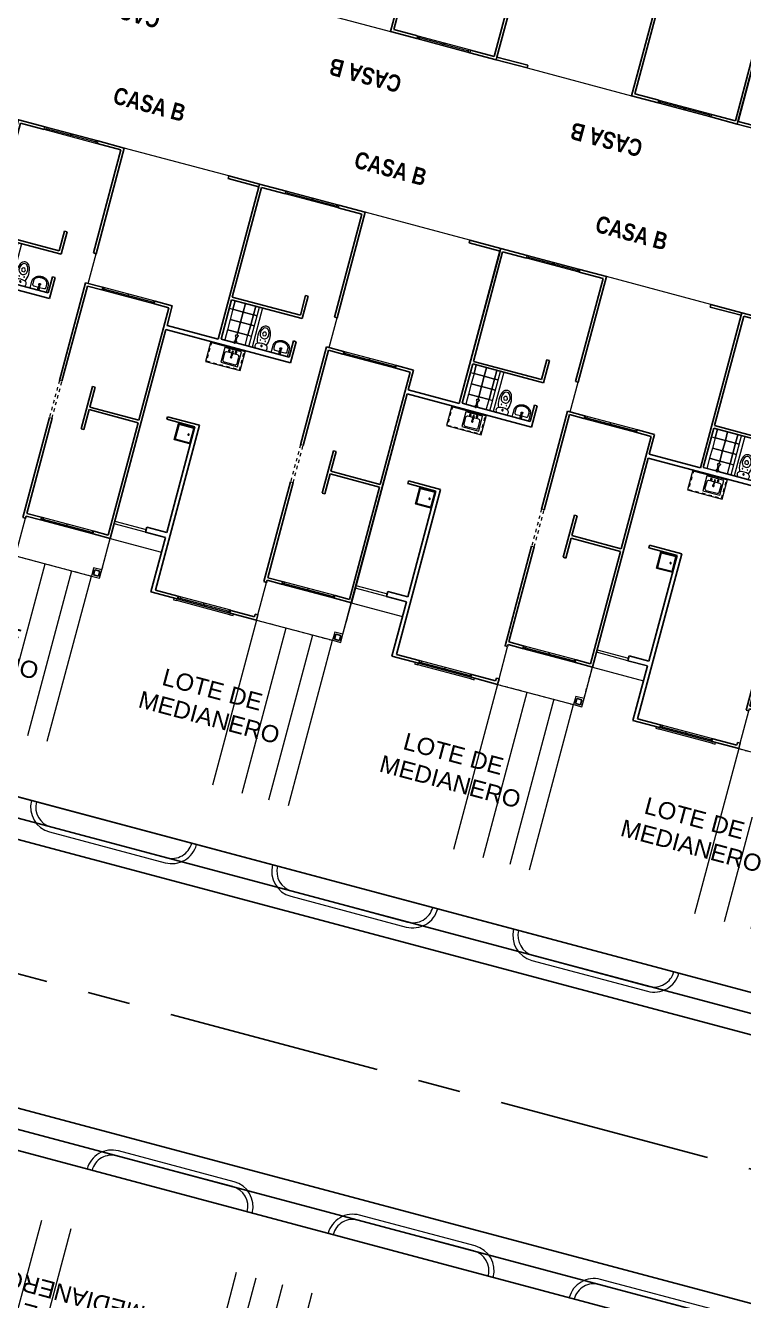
# Model space of a CAD drawing. Header units: metres. Extents: x 689715 to 690980, y 1005284 to 1006835.
# Drawn here: x 690635.59 to 690656.59, y 1005516.97 to 1005554.28 of the extents above; entities that cross this region are included whole.
import ezdxf

# ---------------------------------------------------------------- set-up
doc = ezdxf.new("R2010")
doc.units = ezdxf.units.M
for name, pattern in [('CENTER', [2, 1.25, -0.25, 0.25, -0.25]), ('Dash', [0.006, 0.003, -0.003]), ('Overhead', [0.003969, 0.002381, -0.001587])]:
    doc.linetypes.add(name, pattern=pattern)
for name, color, linetype, lineweight in [('A-AREA', 250, 'Dash', 9), ('A-COLS', 52, 'Continuous', 9), ('A-DETL-GENF', 92, 'Continuous', 9), ('A-DETL-MEDM', 33, 'Continuous', 18), ('A-FLOR', 250, 'Continuous', 9), ('A-GENM', 13, 'Continuous', 9), ('A-GLAZ', 151, 'Continuous', 9), ('A-GLAZ-CURT', 52, 'Continuous', 9), ('A-WALL', 250, 'Continuous', 9), ('G-ANNO-TEXT', 2, 'Continuous', 9), ('P-PIPE', 250, 'Continuous', 9), ('P-SANR-FIXT', 250, 'Continuous', 9), ('Q-CASE', 31, 'Continuous', 9), ('X1$0$A-FLOR', 250, 'Continuous', 9), ('X2$0$A-FLOR', 250, 'Continuous', 9)]:
    doc.layers.add(name, color=color, linetype=linetype, lineweight=lineweight)
for name, color, linetype in [('A-BLDG', 7, 'Continuous'), ('C-CALLE-ACERA', 8, 'Continuous'), ('CALLES-CENTRO', 2, 'CENTER')]:
    doc.layers.add(name, color=color, linetype=linetype)
doc.styles.add('ARIAL', font='arial.ttf')
doc.styles.add('Arial_B', font='', dxfattribs={"width": 0.8, "height": 0.5})
doc.styles.get('Arial_B').set_extended_font_data('Arial', bold=True)

# ---------------------------------------------------------------- blocks, each defined once
blk = doc.blocks.new('M_Base Cabinet-Double Door Sink Unit - 105-535934-PLANO CLAVE')
at = {"layer": 'Q-CASE', "linetype": 'Dash'}
for p, q in [((-0.481, 0), (-0.481, -0.58)), ((0.519, -0.58), (0.519, 0)), ((-0.481, -0.58), (0.519, -0.58))]:
    blk.add_line(p, q, dxfattribs=at)
blk = doc.blocks.new('Window-Sliding - VENTANA DE 1_60 X 1_20-675561-PLANO CLAVE')
at = {"layer": 'A-GLAZ'}
for p, q in [((0.8, 0.04), (-0.8, 0.04)), ((-0.8, 0.04), (-0.8, -0.043)), ((-0.8, 0.04), (0.8, 0.04)), ((-0.762, -0.043), (-0.762, 0.04)), ((-0.762, 0.04), (-0.762, -0.043)), ((-0.727, 0.04), (-0.727, -0.001)), ((-0.022, 0.04), (-0.022, -0.001)), ((0, -0.001), (0, 0.04)), ((0.762, 0.04), (0.762, -0.043)), ((0.8, -0.043), (0.8, 0.04)), ((-0.8, -0.043), (0.8, -0.043)), ((-0.8, -0.043), (0.8, -0.043)), ((-0.8, -0.043), (0.8, -0.043)), ((0.762, -0.001), (-0.762, -0.001)), ((0, -0.001), (0, -0.043)), ((0.023, -0.043), (0.023, -0.001)), ((0.727, -0.043), (0.727, -0.001))]:
    blk.add_line(p, q, dxfattribs=at)
blk = doc.blocks.new('Window-Sliding - VENTANA DE 1_60 X 1_20-1075703-PLANO CLAVE')
at = {"layer": 'A-GLAZ'}
for p, q in [((-0.8, -0.04), (-0.8, 0.043)), ((-0.8, 0.043), (0.8, 0.043)), ((-0.8, 0.043), (0.8, 0.043)), ((-0.8, 0.043), (0.8, 0.043)), ((-0.762, 0.043), (-0.762, -0.04)), ((-0.762, -0.04), (-0.762, 0.043)), ((0.762, 0.001), (-0.762, 0.001)), ((-0.727, -0.04), (-0.727, 0.001)), ((-0.022, -0.04), (-0.022, 0.001)), ((0, 0.001), (0, 0.043)), ((0, 0.001), (0, -0.04)), ((0.023, 0.043), (0.023, 0.001)), ((0.727, 0.043), (0.727, 0.001)), ((0.762, -0.04), (0.762, 0.043)), ((0.8, 0.043), (0.8, -0.04)), ((0.8, -0.04), (-0.8, -0.04)), ((-0.8, -0.04), (0.8, -0.04))]:
    blk.add_line(p, q, dxfattribs=at)
blk = doc.blocks.new('M_MOLDURA SENCILLA PARA VENTANAS - Type 3-V2-PLANO CLAVE')
at = {"layer": 'A-GENM', "lineweight": 18}
for p, q in [((-0.675, 0.09), (-0.775, 0.09)), ((-0.775, 0.09), (-0.775, 0.04)), ((-0.775, 0.04), (-0.675, 0.04)), ((-0.675, 0.04), (-0.675, 0.09)), ((1.025, 0.09), (0.925, 0.09)), ((0.925, 0.09), (0.925, 0.04)), ((0.927, 0.04), (1.025, 0.04)), ((1.025, 0.04), (1.025, 0.09))]:
    blk.add_line(p, q, dxfattribs=at)
at = {"layer": 'A-GENM'}
blk.add_line((-0.675, 0.09), (0.925, 0.09), dxfattribs=at)
blk = doc.blocks.new('Sink - Utility - 455 mmx455 mm-688411-PLANO CLAVE')
at = {"layer": 'P-SANR-FIXT'}
for p, q in [((0.007, 0.244), (0.493, 0.244)), ((0.494, 0.244), (0.007, 0.244)), ((0.029, 0.217), (0.007, 0.244)), ((0.029, 0.217), (0.029, -0.217)), ((0.471, 0.217), (0.029, 0.217)), ((0.493, 0.244), (0.471, 0.217)), ((0.471, -0.217), (0.471, 0.217)), ((0.493, 0.244), (0.493, -0.244)), ((0.494, -0.244), (0.494, 0.244)), ((0.029, -0.217), (0.007, -0.244)), ((0.493, -0.244), (0.007, -0.244)), ((0.007, -0.244), (0.494, -0.244)), ((0.029, -0.217), (0.471, -0.217)), ((0.471, -0.217), (0.493, -0.244))]:
    blk.add_line(p, q, dxfattribs=at)
for start, end in [(90, 270), (90, 270), (270, 90), (270, 90)]:
    blk.add_arc((0.13, 0), 0.02, start, end, dxfattribs=at)
blk = doc.blocks.new('Counter Top w Sink Hole - 600mm Depth-798893-PLANO CLAVE')
at = {"layer": 'Q-CASE'}
for p, q in [((-1.2, 0), (-1.2, -0.6)), ((-0.15, -0.6), (-0.15, 0)), ((-1.2, -0.019), (-0.15, -0.019)), ((-1.2, -0.6), (-0.15, -0.6))]:
    blk.add_line(p, q, dxfattribs=at)
blk = doc.blocks.new('Asiento de WC con cisterna - Basado en muro _1_ - 700 x 370 mm-789044-PLANO CLAVE')
at = {"layer": 'P-SANR-FIXT'}
for p, q in [((0.082, 0.506), (0.094, 0.493)), ((0.094, 0.493), (0.156, 0.493)), ((0.156, 0.493), (0.168, 0.506)), ((-0.022, 0.075), (-0.022, 0.084)), ((-0.022, 0.075), (-0.022, 0.084)), ((0.272, 0.084), (0.272, 0.075)), ((0.272, 0.084), (0.272, 0.075))]:
    blk.add_line(p, q, dxfattribs=at)
for centre, radius, start, end in [((0.126, 0.628), 0.15, 90.5311, 156.2031), ((0.126, 0.628), 0.15, 90.5311, 156.2031), ((0.124, 0.628), 0.15, 23.7969, 89.4689), ((0.124, 0.628), 0.15, 23.7969, 89.4689), ((0.5, 0.463), 0.558, 156.2031, 204.606), ((0.5, 0.463), 0.558, 156.2031, 204.6455), ((0.216, 0.545), 0.22, 135.6026, 189.0939), ((0.125, 0.531), 0.128, 189.0939, 270.0015), ((0.117, 0.642), 0.0816, 84.1645, 135.6026), ((0.117, 0.541), 0.05, 162.8135, 225), ((0.125, 0.539), 0.0581, 17.1829, 162.8135), ((0.133, 0.642), 0.0816, 44.3974, 95.8355), ((0.125, 0.531), 0.128, 269.9985, 317.5547), ((0.133, 0.541), 0.05, 315, 17.1829), ((0.034, 0.545), 0.22, 350.9061, 44.3974), ((0.125, 0.531), 0.128, 317.5547, 350.9061), ((-0.25, 0.463), 0.558, 335.3545, 23.7969), ((-0.25, 0.463), 0.558, 335.394, 359.5954), ((-0.25, 0.463), 0.558, 7.6626, 23.7969), ((-0.25, 0.463), 0.558, 359.5954, 7.6626), ((0.022, 0.154), 0.0825, 113.1218, 237.7255), ((0.022, 0.154), 0.0825, 113.1218, 237.7255), ((0.125, -0.087), 0.344, 66.8782, 113.1218), ((0.125, -0.087), 0.344, 112.6568, 113.1218), ((0.052, 0.34), 0.00783, 0, 180), ((0.052, 0.34), 0.00783, 180, 360), ((0.126, 0.186), 0.0209, 0, 180), ((0.126, 0.186), 0.0209, 180, 0), ((0.2, 0.34), 0.00783, 0, 180), ((0.2, 0.34), 0.00783, 180, 0), ((0.125, -0.087), 0.344, 66.8782, 67.3432), ((0.228, 0.154), 0.0825, 302.2745, 66.8782), ((0.228, 0.154), 0.0825, 302.2745, 66.8782)]:
    blk.add_arc(centre, radius, start, end, dxfattribs=at)
blk = doc.blocks.new('Shower_System-Symmons-Dia-Shower-Tub_Spout - 2_5 GPM Flow Restrictor_ Chrome-789671-PLANO CLAVE')
at = {"layer": 'P-PIPE'}
for p, q in [((10.788, 5.648), (10.788, 5.674)), ((10.795, 5.642), (10.788, 5.648)), ((10.807, 5.635), (10.795, 5.642)), ((10.807, 5.62), (10.807, 5.635)), ((10.814, 5.463), (10.814, 5.614)), ((10.839, 5.614), (10.839, 5.463)), ((10.858, 5.642), (10.846, 5.635)), ((10.846, 5.635), (10.846, 5.62)), ((10.864, 5.648), (10.858, 5.642)), ((10.864, 5.674), (10.864, 5.648)), ((10.795, 5.459), (10.812, 5.463)), ((10.795, 5.455), (10.795, 5.459)), ((10.814, 5.455), (10.795, 5.455)), ((10.812, 5.463), (10.814, 5.463)), ((10.814, 5.43), (10.814, 5.455)), ((10.839, 5.43), (10.814, 5.43)), ((10.839, 5.463), (10.841, 5.463)), ((10.858, 5.455), (10.839, 5.455)), ((10.839, 5.455), (10.839, 5.43)), ((10.841, 5.463), (10.858, 5.459)), ((10.858, 5.459), (10.858, 5.455))]:
    blk.add_line(p, q, dxfattribs=at)
blk.add_open_spline([(10.788, 5.674), (10.788, 5.675), (10.789, 5.676), (10.79, 5.679), (10.793, 5.681), (10.797, 5.684), (10.805, 5.687), (10.817, 5.689), (10.83, 5.69), (10.842, 5.688), (10.854, 5.685), (10.862, 5.68), (10.864, 5.676), (10.864, 5.674)], degree=3, knots=[0, 0, 0, 0, 0.052632, 0.105263, 0.157895, 0.210526, 0.315789, 0.421053, 0.526316, 0.631579, 0.736842, 0.868421, 1, 1, 1, 1], dxfattribs=at)
for points in [[(10.814, 5.614), (10.812, 5.615), (10.81, 5.616), (10.808, 5.618), (10.807, 5.619), (10.807, 5.62)], [(10.846, 5.62), (10.846, 5.619), (10.845, 5.618), (10.843, 5.616), (10.841, 5.615), (10.839, 5.614)]]:
    blk.add_open_spline(points, degree=3, dxfattribs=at)
at = {"layer": 'P-SANR-FIXT'}
for p, q in [((10.731, 5.455), (10.731, 5.461)), ((10.731, 5.461), (10.795, 5.461)), ((10.795, 5.461), (10.795, 5.506)), ((10.795, 5.506), (10.814, 5.506)), ((10.839, 5.506), (10.858, 5.506)), ((10.858, 5.506), (10.858, 5.461)), ((10.858, 5.461), (10.922, 5.461)), ((10.922, 5.461), (10.922, 5.455))]:
    blk.add_line(p, q, dxfattribs=at)
blk = doc.blocks.new('Fregadero de cocina - Isla - 510 x 450 mm-797699-PLANO CLAVE')
at = {"layer": 'P-SANR-FIXT'}
for p, q in [((-0.239, 0.227), (-0.239, -0.223)), ((0.271, 0.227), (-0.239, 0.227)), ((-0.201, 0.062), (-0.201, -0.134)), ((0.003, 0.113), (-0.15, 0.113)), ((0.003, 0.17), (0.003, 0.053)), ((0.028, 0.17), (0.028, 0.053)), ((0.182, 0.113), (0.028, 0.113)), ((0.233, -0.134), (0.233, 0.062)), ((0.271, -0.223), (0.271, 0.227)), ((-0.239, -0.223), (0.271, -0.223)), ((-0.15, -0.185), (0.182, -0.185))]:
    blk.add_line(p, q, dxfattribs=at)
for centre, radius, start, end in [((-0.15, 0.062), 0.0508, 136.5356, 180), ((-0.15, 0.062), 0.0508, 90, 135), ((-0.086, 0.167), 0.0254, 360, 180), ((-0.086, 0.167), 0.0254, 180, 0), ((0.016, 0), 0.0254, 360, 180), ((0.016, 0), 0.0254, 180, 0), ((0.016, 0.17), 0.0127, 360, 180), ((0.016, 0.053), 0.0127, 180, 0), ((0.117, 0.172), 0.0254, 360, 180), ((0.117, 0.172), 0.0254, 180, 0), ((0.182, 0.062), 0.0508, 360, 90), ((-0.15, -0.134), 0.0508, 180, 270), ((0.182, -0.134), 0.0508, 270, 315), ((0.182, -0.134), 0.0508, 315.0163, 0)]:
    blk.add_arc(centre, radius, start, end, dxfattribs=at)
blk = doc.blocks.new('M_Opening-Door - 1_12 x 2_21 mm-891659-PLANO CLAVE')
at = {"layer": 'A-DETL-GENF', "linetype": 'Overhead'}
for p, q in [((0.552, 0.04), (-0.568, 0.04)), ((-0.568, -0.04), (0.552, -0.04))]:
    blk.add_line(p, q, dxfattribs=at)
at = {"layer": 'A-DETL-MEDM'}
for p, q in [((-0.568, 0.04), (-0.568, -0.04)), ((0.552, -0.04), (0.552, 0.04))]:
    blk.add_line(p, q, dxfattribs=at)
blk = doc.blocks.new('M_Rectangular Column - 25X25-664251-PLANO CLAVE')
at = {"layer": 'A-COLS'}
for p, q in [((0.125, 0.125), (-0.125, 0.125)), ((-0.125, 0.125), (-0.125, -0.125)), ((0.125, -0.125), (0.125, 0.125)), ((-0.125, -0.125), (0.125, -0.125))]:
    blk.add_line(p, q, dxfattribs=at)
blk = doc.blocks.new('M_Rectangle Surface - ELBA BEIGE-1192598-PLANO CLAVE')
at = {"layer": 'A-GLAZ-CURT'}
for p, q in [((1.955, 1.955), (1.645, 1.955)), ((1.645, 1.955), (1.645, 1.645)), ((1.955, 1.645), (1.955, 1.955)), ((1.645, 1.645), (1.955, 1.645))]:
    blk.add_line(p, q, dxfattribs=at)
blk = doc.blocks.new('M_Rectangle Surface - ELBA BEIGE-V24-PLANO CLAVE')
at = {"layer": 'A-GLAZ-CURT'}
for p, q in [((1.721, 1.955), (1.645, 1.955)), ((1.645, 1.955), (1.645, 1.645)), ((1.645, 1.645), (1.955, 1.645))]:
    blk.add_line(p, q, dxfattribs=at)
blk = doc.blocks.new('M_Rectangle Surface - ELBA BEIGE-V25-PLANO CLAVE')
at = {"layer": 'A-GLAZ-CURT'}
for p, q in [((1.955, 1.955), (1.645, 1.955)), ((1.645, 1.955), (1.645, 1.645)), ((1.645, 1.645), (1.721, 1.645))]:
    blk.add_line(p, q, dxfattribs=at)
blk = doc.blocks.new('Wall_Basin_with_optional_pedestal_taps_or_mixer_13910 - 500w x 420d wall w taps-1270141-PLANO CLAVE')
at = {"layer": 'P-SANR-FIXT'}
for p, q in [((-0.114, 0.115), (-0.114, 0.325)), ((-0.072, 0.185), (-0.072, 0.09)), ((0.11, 0.235), (-0.02, 0.235)), ((0.281, 0.235), (0.15, 0.235)), ((0.333, 0.09), (0.333, 0.185)), ((0.374, 0.325), (0.374, 0.115))]:
    blk.add_line(p, q, dxfattribs=at)
blk.add_circle((0.13, 0.146), 0.025, dxfattribs=at)
for points, knots in [([(0.374, 0.115), (0.374, 0.109), (0.374, 0.097), (0.371, 0.082), (0.368, 0.071), (0.365, 0.059), (0.36, 0.045), (0.352, 0.029), (0.339, 0.009), (0.32, -0.015), (0.293, -0.039), (0.263, -0.058), (0.23, -0.073), (0.198, -0.082), (0.169, -0.087), (0.144, -0.09), (0.117, -0.09), (0.091, -0.087), (0.066, -0.083), (0.032, -0.073), (-0.008, -0.056), (-0.051, -0.025), (-0.08, 0.009), (-0.097, 0.039), (-0.106, 0.063), (-0.112, 0.089), (-0.114, 0.106), (-0.114, 0.115)], [-1, -1, -1, -1, -0.974537, -0.949074, -0.936343, -0.923611, -0.898148, -0.872685, -0.847222, -0.796296, -0.74537, -0.694444, -0.643519, -0.592593, -0.555556, -0.518519, -0.481481, -0.444444, -0.407407, -0.37037, -0.296296, -0.222222, -0.148148, -0.111111, -0.074074, -0.037037, 0, 0, 0, 0]), ([(-0.02, 0.235), (-0.023, 0.235), (-0.029, 0.235), (-0.04, 0.232), (-0.051, 0.226), (-0.061, 0.217), (-0.067, 0.208), (-0.071, 0.197), (-0.072, 0.189), (-0.072, 0.185)], [-1, -1, -1, -1, -0.892857, -0.785714, -0.571429, -0.428571, -0.285714, -0.142857, 0, 0, 0, 0]), ([(-0.072, 0.09), (-0.072, 0.083), (-0.071, 0.073), (-0.068, 0.06), (-0.064, 0.05), (-0.059, 0.041), (-0.054, 0.032), (-0.048, 0.023), (-0.041, 0.016), (-0.034, 0.008), (-0.026, 0.001), (-0.018, -0.005), (-0.01, -0.011), (-0.001, -0.016), (0.011, -0.023), (0.027, -0.031), (0.049, -0.038), (0.072, -0.044), (0.095, -0.048), (0.115, -0.05), (0.13, -0.05), (0.146, -0.05), (0.166, -0.048), (0.189, -0.044), (0.212, -0.038), (0.234, -0.03), (0.256, -0.02), (0.272, -0.01), (0.285, -0.001), (0.294, 0.007), (0.302, 0.016), (0.31, 0.025), (0.315, 0.033), (0.319, 0.039), (0.322, 0.045), (0.325, 0.05), (0.328, 0.057), (0.33, 0.067), (0.332, 0.078), (0.333, 0.086), (0.333, 0.09)], [-1, -1, -1, -1, -0.961957, -0.942935, -0.923913, -0.904891, -0.88587, -0.866848, -0.847826, -0.828804, -0.809783, -0.790761, -0.771739, -0.752717, -0.733696, -0.695652, -0.652174, -0.608696, -0.565217, -0.521739, -0.5, -0.478261, -0.434783, -0.391304, -0.347826, -0.304348, -0.26087, -0.217391, -0.195652, -0.173913, -0.152174, -0.130435, -0.108696, -0.097826, -0.086957, -0.076087, -0.065217, -0.043478, -0.021739, 0, 0, 0, 0]), ([(0.105, 0.146), (0.105, 0.148), (0.106, 0.151), (0.107, 0.155), (0.109, 0.159), (0.111, 0.162), (0.114, 0.165), (0.118, 0.168), (0.122, 0.17), (0.125, 0.171), (0.128, 0.171), (0.129, 0.171), (0.129, 0.171)], [0, 0, 0, 0, 0.0555556, 0.1111111, 0.1666667, 0.2222222, 0.2777778, 0.3333333, 0.3888889, 0.4444444, 0.4791667, 0.4836011, 0.4836011, 0.4836011, 0.4836011]), ([(0.155, 0.146), (0.155, 0.145), (0.155, 0.142), (0.154, 0.138), (0.152, 0.134), (0.15, 0.13), (0.146, 0.127), (0.143, 0.124), (0.139, 0.122), (0.135, 0.121), (0.132, 0.121), (0.128, 0.121), (0.124, 0.122), (0.12, 0.123), (0.116, 0.125), (0.114, 0.127), (0.112, 0.129), (0.11, 0.131), (0.107, 0.137), (0.105, 0.142), (0.105, 0.146)], [0, 0, 0, 0, 0.055556, 0.111111, 0.166667, 0.222222, 0.277778, 0.333333, 0.388889, 0.444444, 0.479167, 0.513889, 0.583333, 0.652778, 0.6875, 0.722222, 0.756944, 0.791667, 0.861111, 1, 1, 1, 1]), ([(0.132, 0.171), (0.133, 0.171), (0.137, 0.17), (0.141, 0.169), (0.144, 0.167), (0.146, 0.165), (0.148, 0.163), (0.151, 0.161), (0.154, 0.155), (0.155, 0.15), (0.155, 0.146)], [0.5163091, 0.5163091, 0.5163091, 0.5163091, 0.5833333, 0.6527778, 0.6875, 0.7222222, 0.7569444, 0.7916667, 0.8611111, 1, 1, 1, 1]), ([(0.333, 0.185), (0.333, 0.188), (0.333, 0.192), (0.331, 0.198), (0.33, 0.202), (0.328, 0.206), (0.326, 0.21), (0.324, 0.213), (0.32, 0.219), (0.313, 0.225), (0.303, 0.231), (0.292, 0.234), (0.284, 0.235), (0.281, 0.235)], [-1, -1, -1, -1, -0.892857, -0.839286, -0.785714, -0.732143, -0.678571, -0.625, -0.571429, -0.428571, -0.285714, -0.142857, 0, 0, 0, 0])]:
    blk.add_open_spline(points, degree=3, knots=knots, dxfattribs=at)
blk = doc.blocks.new('RC-Tap Mixer horizontal face - Mixer-1270082-PLANO CLAVE')
at = {"layer": 'P-SANR-FIXT'}
for p, q in [((-0.02, -0.015), (-0.02, -0.085)), ((-0.013, -0.022), (-0.013, -0.074)), ((0.013, -0.074), (0.013, -0.022)), ((0.02, -0.085), (0.02, -0.015))]:
    blk.add_line(p, q, dxfattribs=at)
at = {"layer": 'P-SANR-FIXT', "flags": 128}
for points in [[(0, 0.03), (-0.001, 0.03), (-0.002, 0.03), (-0.004, 0.03), (-0.005, 0.03), (-0.006, 0.029), (-0.007, 0.029), (-0.008, 0.029), (-0.009, 0.028), (-0.011, 0.028), (-0.012, 0.028), (-0.013, 0.027), (-0.014, 0.027), (-0.015, 0.026), (-0.016, 0.025), (-0.017, 0.025), (-0.018, 0.024), (-0.019, 0.023), (-0.02, 0.023), (-0.021, 0.022), (-0.022, 0.021), (-0.022, 0.02), (-0.023, 0.019), (-0.024, 0.018), (-0.025, 0.017), (-0.025, 0.016), (-0.026, 0.015), (-0.026, 0.014), (-0.027, 0.013), (-0.028, 0.012), (-0.028, 0.011), (-0.028, 0.01), (-0.029, 0.009), (-0.029, 0.007), (-0.029, 0.006), (-0.03, 0.005), (-0.03, 0.004), (-0.03, 0.003), (-0.03, 0.002), (-0.03, 0), (-0.03, -0.001), (-0.03, -0.002), (-0.03, -0.003), (-0.03, -0.004), (-0.029, -0.006), (-0.029, -0.007), (-0.029, -0.008), (-0.029, -0.009), (-0.028, -0.01), (-0.028, -0.011), (-0.027, -0.012), (-0.027, -0.014), (-0.026, -0.015), (-0.026, -0.016), (-0.025, -0.017), (-0.024, -0.018), (-0.024, -0.019), (-0.023, -0.02), (-0.022, -0.02), (-0.021, -0.021), (-0.02, -0.022)], [(0.02, -0.023), (0.021, -0.022), (0.022, -0.021), (0.022, -0.02), (0.023, -0.019), (0.024, -0.018), (0.025, -0.017), (0.025, -0.016), (0.026, -0.015), (0.026, -0.014), (0.027, -0.013), (0.028, -0.012), (0.028, -0.011), (0.028, -0.01), (0.029, -0.009), (0.029, -0.007), (0.029, -0.006), (0.03, -0.005), (0.03, -0.004), (0.03, -0.003), (0.03, -0.002), (0.03, 0), (0.03, 0.001), (0.03, 0.002), (0.03, 0.003), (0.03, 0.004), (0.029, 0.006), (0.029, 0.007), (0.029, 0.008), (0.029, 0.009), (0.028, 0.01), (0.028, 0.011), (0.027, 0.012), (0.027, 0.014), (0.026, 0.015), (0.026, 0.016), (0.025, 0.017), (0.024, 0.018), (0.024, 0.019), (0.023, 0.02), (0.022, 0.02), (0.021, 0.021), (0.02, 0.022), (0.019, 0.023), (0.018, 0.024), (0.017, 0.024), (0.016, 0.025), (0.015, 0.026), (0.014, 0.026), (0.013, 0.027), (0.012, 0.027), (0.011, 0.028), (0.01, 0.028), (0.009, 0.029), (0.008, 0.029), (0.007, 0.029), (0.005, 0.03), (0.004, 0.03), (0.003, 0.03), (0.002, 0.03), (0.001, 0.03), (0, 0.03)]]:
    blk.add_lwpolyline(points, dxfattribs=at)
at = {"layer": 'P-SANR-FIXT'}
for centre, radius, start, end in [((0, 0), 0.03, 90, 226.1829), ((0, 0), 0.025, 90, 240), ((0, 0), 0.025, 162, 169.3835), ((0, 0), 0.025, 153.4349, 164.0852), ((0, 0), 0.025, 121.7175, 130.992), ((0, 0), 0.03, 313.8171, 90), ((0, 0), 0.025, 300, 90), ((0, 0), 0.025, 49.008, 58.2825), ((0, 0), 0.025, 15.9148, 26.5651), ((0, 0), 0.025, 10.6165, 18), ((0, 0), 0.025, 185.1524, 195.9185), ((0, 0), 0.025, 190.6941, 199.4381), ((0, -0.085), 0.02, 180, 360), ((0, -0.074), 0.0125, 180, 360), ((0, 0), 0.025, 344.0815, 354.8476), ((0, 0), 0.025, 340.5619, 349.3059)]:
    blk.add_arc(centre, radius, start, end, dxfattribs=at)
blk = doc.blocks.new('FRESNO B')
at = {"layer": 'A-AREA', "color": 141}
for p, q in [((7.3, 5.25), (7.3, 6.204)), ((4.75, 5), (7.05, 5))]:
    blk.add_line(p, q, dxfattribs=at)
at = {"layer": 'A-COLS', "color": 141, "lineweight": 25}
for p, q in [((7.25, 5.2), (7.1, 5.2)), ((7.1, 5.2), (7.1, 5.05)), ((7.1, 5.05), (7.25, 5.05)), ((7.25, 5.05), (7.25, 5.2))]:
    blk.add_line(p, q, dxfattribs=at)
at = {"layer": 'A-FLOR', "color": 141}
for p, q in [((7.917, 17.35), (4.75, 17.35)), ((4.75, 13.25), (4.75, 14.15)), ((0, 6.73), (0.95, 6.73)), ((0.95, 6.65), (0, 6.65)), ((0, 5.25), (0, 6.204)), ((0, 6.204), (1.55, 6.204)), ((4.75, 6.14), (4.67, 6.14)), ((4.75, 5.162), (4.75, 6.14)), ((7.3, 5.25), (7.3, 6.204)), ((4.75, 5), (7.05, 5))]:
    blk.add_line(p, q, dxfattribs=at)
at = {"layer": 'A-GLAZ-CURT', "color": 141}
for p, q in [((1.74, 13.61), (1.74, 13.87)), ((1.74, 13.87), (1.74, 13.61)), ((2.05, 13.61), (2.05, 13.87)), ((2.05, 13.87), (2.05, 13.61)), ((2.36, 13.61), (2.36, 13.87)), ((2.36, 13.87), (2.36, 13.61)), ((1.63, 13.61), (1.74, 13.61)), ((1.74, 13.61), (2.05, 13.61)), ((2.05, 13.61), (2.36, 13.61)), ((2.36, 13.61), (2.47, 13.61)), ((2.36, 13.61), (2.36, 13.3)), ((2.47, 13.61), (2.36, 13.61)), ((2.36, 13.3), (2.47, 13.3)), ((2.36, 13.3), (2.36, 12.99)), ((2.47, 13.3), (2.36, 13.3)), ((2.36, 12.99), (2.47, 12.99))]:
    blk.add_line(p, q, dxfattribs=at)
at = {"layer": 'A-WALL', "color": 141, "lineweight": 25}
for p, q in [((2.35, 17.35), (1.55, 17.35)), ((1.55, 17.35), (1.55, 17.27)), ((1.55, 17.27), (1.55, 17.27)), ((1.55, 17.27), (1.55, 12.65)), ((1.63, 17.27), (2.35, 17.27)), ((1.63, 13.95), (1.63, 17.27)), ((4.75, 17.35), (3.95, 17.35)), ((3.95, 17.27), (4.67, 17.27)), ((4.67, 17.27), (4.67, 14.15)), ((4.75, 14.15), (4.75, 17.35)), ((7.917, 17.35), (7.917, 17.27)), ((7.917, 17.27), (8.85, 17.27)), ((8.85, 17.35), (7.917, 17.35)), ((8.85, 17.27), (8.85, 12.65)), ((3.69, 14.55), (3.69, 13.95)), ((3.77, 14.55), (3.69, 14.55)), ((3.77, 13.87), (3.77, 14.55)), ((3.69, 13.95), (1.63, 13.95)), ((1.63, 12.68), (1.63, 13.87)), ((1.63, 13.87), (3.77, 13.87)), ((4.67, 14.15), (4.75, 14.15)), ((3.69, 13.17), (3.69, 12.68)), ((3.77, 13.17), (3.69, 13.17)), ((3.77, 12.53), (3.77, 13.17)), ((5.185, 13.25), (4.67, 13.25)), ((4.67, 13.25), (4.67, 10.287)), ((4.75, 13.17), (5.185, 13.17)), ((4.75, 10.287), (4.75, 13.17)), ((7.3, 13.25), (6.785, 13.25)), ((6.785, 13.17), (7.22, 13.17)), ((7.22, 13.17), (7.22, 9.767)), ((7.3, 12.65), (7.3, 13.25)), ((1.55, 12.65), (0, 12.65)), ((0, 6.204), (0, 12.53)), ((0, 12.53), (3.77, 12.53)), ((2.018, 12.68), (1.63, 12.68)), ((3.69, 12.68), (2.082, 12.68)), ((8.85, 12.65), (7.3, 12.65)), ((7.3, 6.204), (7.3, 12.53)), ((1.67, 10.08), (0.7, 10.08)), ((0.7, 10.08), (0.7, 10)), ((1.67, 5.08), (1.67, 10.08)), ((5.73, 10.367), (5.65, 10.367)), ((5.65, 10.367), (5.65, 9.087)), ((5.73, 9.767), (5.73, 10.367)), ((0.7, 10), (1.55, 10)), ((1.55, 10), (1.55, 6.8)), ((7.22, 9.767), (5.73, 9.767)), ((5.73, 9.087), (5.73, 9.687)), ((5.73, 9.687), (7.22, 9.687)), ((7.22, 9.687), (7.22, 6.284)), ((4.67, 9.167), (4.67, 6.142)), ((4.75, 6.284), (4.75, 9.167)), ((5.65, 9.087), (5.73, 9.087)), ((1.55, 6.8), (0.95, 6.8)), ((0.95, 6.8), (0.95, 6.65)), ((0.95, 6.65), (1.55, 6.65)), ((1.55, 6.65), (1.55, 5)), ((4.67, 6.142), (4.75, 6.142)), ((5.185, 6.284), (4.75, 6.284)), ((4.75, 6.204), (5.185, 6.204)), ((4.75, 6.142), (4.75, 6.204)), ((7.22, 6.284), (6.785, 6.284)), ((6.785, 6.204), (7.3, 6.204)), ((1.55, 5), (2.35, 5)), ((2.35, 5.08), (1.67, 5.08)), ((4.67, 5.08), (3.95, 5.08)), ((3.95, 5), (4.75, 5)), ((4.67, 5.162), (4.67, 5.08)), ((4.75, 5.162), (4.67, 5.162)), ((4.75, 5), (4.75, 5.162))]:
    blk.add_line(p, q, dxfattribs=at)
at = {"layer": 'A-WALL', "color": 141}
for p, q in [((2.47, 12.68), (2.47, 13.87)), ((2.57, 13.87), (2.57, 12.68))]:
    blk.add_line(p, q, dxfattribs=at)
at = {"layer": 'X1$0$A-FLOR', "color": 141}
for p, q in [((0.5, -1.8), (7.8, -1.8)), ((0.5, -2.4), (4, -2.4)), ((0.5, -2.55), (4, -2.55))]:
    blk.add_line(p, q, dxfattribs=at)
for centre, radius, start, end in [((4, -1.8), 0.75, 270, 0), ((4, -1.8), 0.6, 270, 0), ((7.8, -1.8), 0.75, 180, 270), ((7.8, -1.8), 0.6, 180, 270)]:
    blk.add_arc(centre, radius, start, end, dxfattribs=at)
at = {"layer": 'X2$0$A-FLOR', "color": 141}
for p, q in [((4.75, 5), (4.75, 0)), ((5.65, 0), (5.65, 5)), ((6.45, 5), (6.45, 0)), ((7.05, 0), (7.05, 5))]:
    blk.add_line(p, q, dxfattribs=at)
at = {"layer": 'A-COLS', "color": 141}
blk.add_blockref('M_Rectangular Column - 25X25-664251-PLANO CLAVE', (7.175, 5.125), dxfattribs=at)
at = {"layer": 'A-GENM', "color": 141}
for name, p, rotation in [('M_Opening-Door - 1_12 x 2_21 mm-891659-PLANO CLAVE', (4.71, 9.735), 89.99999999999993), ('M_MOLDURA SENCILLA PARA VENTANAS - Type 3-V2-PLANO CLAVE', (3.277, 5.04), 180)]:
    blk.add_blockref(name, p, dxfattribs=dict(at, rotation=rotation))
at = {"layer": 'A-GLAZ', "color": 141, "rotation": 180}
for name, p in [('Window-Sliding - VENTANA DE 1_60 X 1_20-1075703-PLANO CLAVE', (3.15, 17.31)), ('Window-Sliding - VENTANA DE 1_60 X 1_20-675561-PLANO CLAVE', (5.985, 13.21)), ('Window-Sliding - VENTANA DE 1_60 X 1_20-675561-PLANO CLAVE', (5.985, 6.244)), ('Window-Sliding - VENTANA DE 1_60 X 1_20-675561-PLANO CLAVE', (3.15, 5.04))]:
    blk.add_blockref(name, p, dxfattribs=at)
at = {"layer": 'A-GLAZ-CURT', "color": 141}
for name, p, rotation in [('M_Rectangle Surface - ELBA BEIGE-1192598-PLANO CLAVE', (0.095, 15.255), 270.0000000000002), ('M_Rectangle Surface - ELBA BEIGE-1192598-PLANO CLAVE', (0.405, 15.255), 269.9999999999998), ('M_Rectangle Surface - ELBA BEIGE-1192598-PLANO CLAVE', (0.095, 14.945), 270.0000000000004), ('M_Rectangle Surface - ELBA BEIGE-1192598-PLANO CLAVE', (0.405, 14.945), 270), ('M_Rectangle Surface - ELBA BEIGE-V24-PLANO CLAVE', (0.095, 14.635), 270.0000000000002), ('M_Rectangle Surface - ELBA BEIGE-V25-PLANO CLAVE', (0.405, 14.635), 269.9999999999998)]:
    blk.add_blockref(name, p, dxfattribs=dict(at, rotation=rotation))
at = {"layer": 'P-SANR-FIXT', "color": 141}
for name, p in [('Asiento de WC con cisterna - Basado en muro _1_ - 700 x 370 mm-789044-PLANO CLAVE', (2.695, 12.605)), ('Shower_System-Symmons-Dia-Shower-Tub_Spout - 2_5 GPM Flow Restrictor_ Chrome-789671-PLANO CLAVE', (-8.776, 7.225)), ('Fregadero de cocina - Isla - 510 x 450 mm-797699-PLANO CLAVE', (2.034, 12.243))]:
    blk.add_blockref(name, p, dxfattribs=at)
at = {"layer": 'P-SANR-FIXT', "color": 141, "rotation": 180}
for name, p in [('Wall_Basin_with_optional_pedestal_taps_or_mixer_13910 - 500w x 420d wall w taps-1270141-PLANO CLAVE', (3.52, 13.005)), ('RC-Tap Mixer horizontal face - Mixer-1270082-PLANO CLAVE', (3.39, 12.73)), ('Sink - Utility - 455 mmx455 mm-688411-PLANO CLAVE', (1.557, 9.73))]:
    blk.add_blockref(name, p, dxfattribs=at)
at = {"layer": 'Q-CASE', "color": 141}
for name, p in [('Counter Top w Sink Hole - 600mm Depth-798893-PLANO CLAVE', (2.555, 12.53)), ('M_Base Cabinet-Double Door Sink Unit - 105-535934-PLANO CLAVE', (1.861, 12.53))]:
    blk.add_blockref(name, p, dxfattribs=at)
at = {"layer": 'G-ANNO-TEXT', "color": 141, "char_height": 0.5, "attachment_point": 1}
for s, insert, width, style in [('CASA B', (4.063, 19.029), 2.64557, 'Arial_B'), ('LOTE DE ', (2.534, 2.954), 3.14262, 'ARIAL'), ('MEDIANERO', (2.032, 2.143), 4.16877, 'ARIAL')]:
    blk.add_mtext(s, dxfattribs=dict(at, insert=insert, width=width, style=style))
blk = doc.blocks.new('Window-Sliding - VENTANA DE 1_60 X 1_20-V1-PLANO CLAVE')
at = {"layer": 'A-GLAZ'}
for p, q in [((0.8, 0.04), (-0.8, 0.04)), ((-0.8, 0.04), (-0.8, -0.04)), ((-0.8, 0.04), (0.8, 0.04)), ((-0.762, -0.04), (-0.762, 0.04)), ((-0.762, 0.04), (-0.762, -0.04)), ((-0.727, 0.04), (-0.727, -0.001)), ((-0.022, 0.04), (-0.022, -0.001)), ((0, -0.001), (0, 0.04)), ((0.762, 0.04), (0.762, -0.04)), ((0.8, -0.04), (0.8, 0.04)), ((-0.8, -0.043), (0.8, -0.043)), ((-0.8, -0.043), (0.8, -0.043)), ((-0.8, -0.043), (0.8, -0.043)), ((0.762, -0.001), (-0.762, -0.001)), ((0, -0.001), (0, -0.04)), ((0.023, -0.04), (0.023, -0.001)), ((0.727, -0.04), (0.727, -0.001))]:
    blk.add_line(p, q, dxfattribs=at)
blk = doc.blocks.new('M_MOLDURA SENCILLA PARA VENTANAS - Type 3-V10-PLANO CLAVE')
at = {"layer": 'A-GENM', "lineweight": 18}
for p, q in [((-0.675, 0.09), (-0.775, 0.09)), ((-0.775, 0.09), (-0.775, 0.04)), ((-0.775, 0.04), (-0.675, 0.04)), ((-0.675, 0.04), (-0.675, 0.09)), ((1.025, 0.09), (0.925, 0.09)), ((0.925, 0.09), (0.925, 0.04)), ((0.925, 0.04), (1.025, 0.04)), ((1.025, 0.04), (1.025, 0.09))]:
    blk.add_line(p, q, dxfattribs=at)
at = {"layer": 'A-GENM'}
blk.add_line((-0.675, 0.09), (0.925, 0.09), dxfattribs=at)
blk = doc.blocks.new('M_Ventana_Celosia 1 cuerpo - BAÑO-1121871-PLANO CLAVE')
at = {"layer": 'A-GLAZ'}
for p, q in [((-0.3, -0.04), (-0.3, 0.04)), ((-0.3, 0.04), (0.3, 0.04)), ((-0.275, 0.04), (-0.275, 0.077)), ((-0.275, 0.077), (-0.265, 0.077)), ((-0.265, 0.077), (-0.265, 0.04)), ((0.265, 0.076), (-0.265, 0.076)), ((0.265, 0.04), (0.265, 0.077)), ((0.275, 0.077), (0.265, 0.077)), ((0.275, 0.077), (0.275, 0.04)), ((0.3, 0.04), (0.3, -0.04)), ((0.3, -0.04), (-0.3, -0.04))]:
    blk.add_line(p, q, dxfattribs=at)
blk = doc.blocks.new('Asiento de WC con cisterna - Basado en muro _1_ - 700 x 370 mm-V7-PLANO CLAVE')
at = {"layer": 'P-SANR-FIXT'}
for p, q in [((0.082, 0.506), (0.094, 0.493)), ((0.094, 0.493), (0.156, 0.493)), ((0.156, 0.493), (0.168, 0.506)), ((-0.022, 0.075), (-0.022, 0.084)), ((-0.022, 0.075), (-0.022, 0.084)), ((0.272, 0.084), (0.272, 0.075)), ((0.272, 0.084), (0.272, 0.075))]:
    blk.add_line(p, q, dxfattribs=at)
for centre, radius, start, end in [((0.126, 0.628), 0.15, 90.5311, 156.2031), ((0.126, 0.628), 0.15, 90.5311, 156.2031), ((0.124, 0.628), 0.15, 23.7969, 89.4689), ((0.124, 0.628), 0.15, 23.7969, 89.4689), ((0.5, 0.463), 0.558, 156.2031, 204.606), ((0.5, 0.463), 0.558, 156.2031, 204.6455), ((0.216, 0.545), 0.22, 135.6026, 189.0939), ((0.125, 0.531), 0.128, 189.0939, 270.0015), ((0.117, 0.642), 0.0816, 84.1645, 135.6026), ((0.117, 0.541), 0.05, 162.8135, 225), ((0.125, 0.539), 0.0581, 17.1829, 162.8135), ((0.133, 0.642), 0.0816, 44.3974, 95.8355), ((0.125, 0.531), 0.128, 269.9985, 317.5547), ((0.133, 0.541), 0.05, 315, 17.1829), ((0.034, 0.545), 0.22, 350.9061, 44.3974), ((0.125, 0.531), 0.128, 317.5547, 350.9061), ((-0.25, 0.463), 0.558, 335.3545, 23.7969), ((-0.25, 0.463), 0.558, 335.394, 23.7969), ((0.022, 0.154), 0.0825, 113.1218, 237.7255), ((0.022, 0.154), 0.0825, 113.1218, 237.7255), ((0.125, -0.087), 0.344, 66.8782, 113.1218), ((0.125, -0.087), 0.344, 112.6568, 113.1218), ((0.052, 0.34), 0.00783, 0, 180), ((0.052, 0.34), 0.00783, 180, 360), ((0.126, 0.186), 0.0209, 0, 180), ((0.126, 0.186), 0.0209, 180, 0), ((0.2, 0.34), 0.00783, 0, 180), ((0.2, 0.34), 0.00783, 180, 0), ((0.125, -0.087), 0.344, 66.8782, 67.3432), ((0.228, 0.154), 0.0825, 302.2745, 66.8782), ((0.228, 0.154), 0.0825, 302.2745, 66.8782)]:
    blk.add_arc(centre, radius, start, end, dxfattribs=at)
blk = doc.blocks.new('M_PONTUS45_2017 - M_PONTUS45_2017-883207-PLANO CLAVE')
at = {"layer": 'A-GENM'}
for p, q in [((0.228, 0.528), (-0.228, 0.528)), ((-0.228, 0.528), (-0.228, 0.075)), ((-0.136, 0.168), (-0.136, 0.495)), ((-0.136, 0.495), (0.193, 0.495)), ((0.193, 0.495), (0.193, 0.168)), ((0.193, 0.168), (-0.136, 0.168))]:
    blk.add_line(p, q, dxfattribs=at)
at = {"layer": 'P-SANR-FIXT'}
for p, q in [((0.013, 0.225), (0.013, 0.139)), ((0.044, 0.225), (0.013, 0.225)), ((0.022, 0.2), (0.022, 0.144)), ((0.035, 0.2), (0.022, 0.2)), ((0.035, 0.144), (0.035, 0.2)), ((0.044, 0.139), (0.044, 0.225))]:
    blk.add_line(p, q, dxfattribs=at)
for centre, radius, start, end in [((0.029, 0.36), 0.0272, 360, 180), ((0.029, 0.115), 0.0294, 360, 180), ((0.029, 0.115), 0.0294, 180, 360), ((0.029, 0.36), 0.0272, 180, 360), ((0.029, 0.115), 0.0294, 77.5159, 102.4841)]:
    blk.add_arc(centre, radius, start, end, dxfattribs=at)
blk = doc.blocks.new('M_Opening-Door - 0915 x 2134mm-891380-PLANO CLAVE')
at = {"layer": 'A-DETL-GENF', "linetype": 'Overhead'}
for p, q in [((0.552, 0.04), (-0.568, 0.04)), ((-0.568, -0.04), (0.552, -0.04))]:
    blk.add_line(p, q, dxfattribs=at)
at = {"layer": 'A-DETL-MEDM'}
for p, q in [((-0.568, 0.04), (-0.568, -0.04)), ((0.552, -0.04), (0.552, 0.04))]:
    blk.add_line(p, q, dxfattribs=at)
blk = doc.blocks.new('Fregadero de cocina - Isla - 510 x 450 mm-V14-PLANO CLAVE')
at = {"layer": 'P-SANR-FIXT'}
for p, q in [((-0.239, 0.227), (-0.239, -0.223)), ((0.271, 0.227), (-0.239, 0.227)), ((-0.201, 0.062), (-0.201, -0.134)), ((0.003, 0.113), (-0.15, 0.113)), ((0.003, 0.17), (0.003, 0.053)), ((0.028, 0.17), (0.028, 0.053)), ((0.182, 0.113), (0.028, 0.113)), ((0.233, -0.134), (0.233, 0.062)), ((0.271, -0.223), (0.271, 0.227)), ((-0.239, -0.223), (0.271, -0.223)), ((-0.15, -0.185), (0.182, -0.185))]:
    blk.add_line(p, q, dxfattribs=at)
for centre, radius, start, end in [((-0.15, 0.062), 0.0508, 90, 180), ((-0.086, 0.167), 0.0254, 360, 180), ((-0.086, 0.167), 0.0254, 180, 0), ((0.016, 0), 0.0254, 360, 180), ((0.016, 0), 0.0254, 180, 0), ((0.016, 0.17), 0.0127, 360, 180), ((0.016, 0.053), 0.0127, 180, 0), ((0.117, 0.172), 0.0254, 360, 180), ((0.117, 0.172), 0.0254, 180, 0), ((0.182, 0.062), 0.0508, 360, 90), ((-0.15, -0.134), 0.0508, 180, 270), ((0.182, -0.134), 0.0508, 270, 0)]:
    blk.add_arc(centre, radius, start, end, dxfattribs=at)
blk = doc.blocks.new('FRESNO A')
at = {"layer": 'A-COLS'}
h = blk.add_hatch(dxfattribs=at)
h.set_pattern_fill('FP_2', color=141, style=0, pattern_type=2)
h.set_pattern_definition([(50, (-60.87647, 7.22495), (0.455677, -0.0403417), [0.048, -0.524]), (355, (-60.87647, 7.22495), (-0.0877202, 0.4774622), [0.038, -0.419]), (100.451, (-60.83847, 7.22195), (0.3676564, 0.4379564), [0.04, -0.445]), (46.184, (-60.87647, 7.35195), (0.677612, -0.105522), [0.071, -0.786]), (96.636, (-60.8205, 7.34295), (0.593475, 0.618728), [0.061, -0.668]), (351.184, (-60.8765, 7.35195), (0.593777, 0.6183015), [0.057, -0.629]), (21, (-60.81347, 7.31995), (0.378986, -0.2562003), [0.048, -0.524]), (326, (-60.81347, 7.31995), (0.1547564, 0.4601255), [0.038, -0.419]), (71.451, (-60.78147, 7.29895), (0.533885, 0.204802), [0.04, -0.445]), (37.5, (-60.87647, 7.22495), (0.0078746, 0.2114994), [0.008, -0.406, 0.008, -0.417, -0.421]), (37.5, (-60.87647, 7.22495), (0.0078746, 0.2114994), [-0.839, 0.008, -0.412]), (7.5, (-60.87647, 7.22495), (0.1666766, 0.2509022), [0.008, -0.234, 0.008, -0.396, -0.16]), (7.5, (-60.87647, 7.22495), (0.1666766, 0.2509022), [-0.647, 0.008, -0.152]), (327.5, (-61.01847, 7.22495), (0.339298, -0.01458954), [0.008, -0.15, 0.008, -0.487, -0.657]), (327.5, (-61.01847, 7.22495), (0.339298, -0.01458954), [-0.654, 0.008, -0.649]), (317.5, (-61.08147, 7.22495), (0.3702241, 0.0635856), [0.008, -0.198, 0.008, -0.321, -0.467]), (317.5, (-61.08147, 7.22495), (0.3702241, 0.0635856), [-0.535, 0.008, -0.458])])
h.paths.add_polyline_path([(7.1, 5.05), (7.25, 5.05), (7.25, 5.2), (7.1, 5.2), (7.1, 5.057)], flags=0)
at = {"layer": 'A-AREA', "color": 141}
for p, q in [((1.55, 12.36), (0.35, 12.36)), ((0.35, 12.36), (0.35, 8.41)), ((0.35, 8.41), (1.55, 8.41)), ((7.3, 5.25), (7.3, 6.204)), ((4.75, 5.039), (7.05, 5.004))]:
    blk.add_line(p, q, dxfattribs=at)
at = {"layer": 'A-COLS', "color": 141, "lineweight": 25}
for p, q in [((7.25, 5.2), (7.1, 5.2)), ((7.1, 5.2), (7.1, 5.05)), ((7.1, 5.05), (7.25, 5.05)), ((7.25, 5.05), (7.25, 5.2))]:
    blk.add_line(p, q, dxfattribs=at)
at = {"layer": 'A-FLOR', "color": 141}
for p, q in [((7.917, 17.35), (4.75, 17.35)), ((4.75, 13.25), (4.75, 14.15)), ((1.55, 12.36), (0.35, 12.36)), ((0.35, 12.36), (0.35, 8.41)), ((0.35, 8.41), (1.55, 8.41)), ((4.75, 5.16), (4.75, 6.14)), ((7.3, 5.25), (7.3, 6.204)), ((4.75, 5), (7.05, 5))]:
    blk.add_line(p, q, dxfattribs=at)
at = {"layer": 'A-WALL', "color": 141, "lineweight": 25}
for p, q in [((2.35, 17.35), (1.55, 17.35)), ((1.55, 17.35), (1.55, 13.575)), ((1.63, 17.27), (2.35, 17.27)), ((1.63, 13.95), (1.63, 17.27)), ((4.75, 17.35), (3.95, 17.35)), ((3.95, 17.27), (4.67, 17.27)), ((4.67, 17.27), (4.67, 14.15)), ((4.75, 14.15), (4.75, 17.35)), ((8.85, 17.35), (7.917, 17.35)), ((7.917, 17.35), (7.917, 17.27)), ((7.917, 17.27), (8.85, 17.27)), ((8.85, 17.27), (8.85, 12.65)), ((3.69, 14.55), (3.69, 13.95)), ((3.77, 14.55), (3.69, 14.55)), ((3.77, 13.87), (3.77, 14.55)), ((3.69, 13.95), (1.63, 13.95)), ((1.63, 13.87), (3.77, 13.87)), ((1.63, 13.575), (1.63, 13.87)), ((4.67, 14.15), (4.75, 14.15)), ((3.69, 13.17), (3.69, 12.68)), ((3.77, 13.17), (3.69, 13.17)), ((3.77, 12.53), (3.77, 13.17)), ((5.185, 13.25), (4.67, 13.25)), ((4.67, 13.25), (4.67, 10.287)), ((4.75, 13.17), (5.185, 13.17)), ((4.75, 10.287), (4.75, 13.17)), ((7.3, 13.25), (6.785, 13.25)), ((6.785, 13.17), (7.22, 13.17)), ((7.22, 13.17), (7.22, 9.767)), ((7.3, 12.65), (7.3, 13.25)), ((1.55, 12.975), (1.55, 12.36)), ((1.63, 12.68), (1.63, 12.975)), ((1.55, 12.36), (1.55, 11.86)), ((2.038, 12.68), (1.63, 12.68)), ((1.63, 12.53), (3.77, 12.53)), ((1.63, 11.86), (1.63, 12.53)), ((3.69, 12.68), (2.102, 12.68)), ((8.85, 12.65), (7.3, 12.65)), ((7.3, 6.204), (7.3, 12.53)), ((1.55, 11.86), (1.63, 11.86)), ((1.55, 10.96), (1.55, 6.8)), ((1.63, 10.96), (1.55, 10.96)), ((1.63, 10.16), (1.63, 10.96)), ((2.55, 10.16), (1.63, 10.16)), ((1.67, 10.08), (2.55, 10.08)), ((1.67, 5.08), (1.67, 10.08)), ((2.55, 10.08), (2.55, 10.16)), ((5.73, 10.367), (5.65, 10.367)), ((5.65, 10.367), (5.65, 9.087)), ((5.73, 9.767), (5.73, 10.367)), ((7.22, 9.767), (5.73, 9.767)), ((5.73, 9.087), (5.73, 9.687)), ((5.73, 9.687), (7.22, 9.687)), ((7.22, 9.687), (7.22, 6.284)), ((4.67, 9.167), (4.67, 6.14)), ((4.75, 6.284), (4.75, 9.167)), ((5.65, 9.087), (5.73, 9.087)), ((1.55, 6.8), (0.95, 6.8)), ((0.95, 6.8), (0.95, 6.65)), ((0.95, 6.65), (1.55, 6.65)), ((1.55, 6.65), (1.55, 5)), ((4.67, 6.14), (4.75, 6.14)), ((5.185, 6.284), (4.75, 6.284)), ((4.75, 6.204), (5.185, 6.204)), ((4.75, 6.14), (4.75, 6.204)), ((7.22, 6.284), (6.785, 6.284)), ((6.785, 6.204), (7.3, 6.204)), ((1.55, 5), (2.35, 5)), ((2.35, 5.08), (1.67, 5.08)), ((4.67, 5.08), (3.95, 5.08)), ((3.95, 5), (4.75, 5)), ((4.67, 5.16), (4.67, 5.08)), ((4.75, 5.16), (4.67, 5.16)), ((4.75, 5), (4.75, 5.16))]:
    blk.add_line(p, q, dxfattribs=at)
at = {"layer": 'A-WALL', "color": 141}
for p, q in [((2.47, 12.68), (2.47, 13.87)), ((2.57, 13.87), (2.57, 12.68)), ((1.63, 10.12), (1.67, 10.12))]:
    blk.add_line(p, q, dxfattribs=at)
at = {"layer": 'X1$0$A-FLOR', "color": 141}
for p, q in [((4.75, 5), (4.75, 0)), ((5.65, 0), (5.65, 5)), ((6.45, 5), (6.45, 0)), ((7.05, 0), (7.05, 5)), ((-1.25, -1.8), (7.8, -1.8)), ((-0.5, -2.4), (4, -2.4)), ((-0.5, -2.55), (4, -2.55))]:
    blk.add_line(p, q, dxfattribs=at)
for centre, radius, start, end in [((4, -1.8), 0.75, 270, 0), ((4, -1.8), 0.6, 270, 0), ((7.8, -1.8), 0.75, 180, 270), ((7.8, -1.8), 0.6, 180, 270)]:
    blk.add_arc(centre, radius, start, end, dxfattribs=at)
at = {"layer": 'A-COLS', "color": 141}
blk.add_blockref('M_Rectangular Column - 25X25-664251-PLANO CLAVE', (7.175, 5.125), dxfattribs=at)
at = {"layer": 'A-GENM', "color": 141}
blk.add_blockref('M_PONTUS45_2017 - M_PONTUS45_2017-883207-PLANO CLAVE', (3.462, 12.605), dxfattribs=at)
for name, p, rotation in [('M_Opening-Door - 0915 x 2134mm-891380-PLANO CLAVE', (4.71, 9.719), 269.9999999999999), ('M_MOLDURA SENCILLA PARA VENTANAS - Type 3-V10-PLANO CLAVE', (3.275, 5.04), 180)]:
    blk.add_blockref(name, p, dxfattribs=dict(at, rotation=rotation))
at = {"layer": 'A-GLAZ', "color": 141}
for name, p, rotation in [('Window-Sliding - VENTANA DE 1_60 X 1_20-V1-PLANO CLAVE', (3.15, 17.31), 180), ('M_Ventana_Celosia 1 cuerpo - BAÑO-1121871-PLANO CLAVE', (1.59, 13.275), 89.99999999999991), ('Window-Sliding - VENTANA DE 1_60 X 1_20-675561-PLANO CLAVE', (5.985, 13.21), 180), ('Window-Sliding - VENTANA DE 1_60 X 1_20-675561-PLANO CLAVE', (5.985, 6.244), 180), ('Window-Sliding - VENTANA DE 1_60 X 1_20-675561-PLANO CLAVE', (3.15, 5.04), 180)]:
    blk.add_blockref(name, p, dxfattribs=dict(at, rotation=rotation))
at = {"layer": 'P-SANR-FIXT', "color": 141}
for name, p in [('Asiento de WC con cisterna - Basado en muro _1_ - 700 x 370 mm-V7-PLANO CLAVE', (2.735, 12.605)), ('Shower_System-Symmons-Dia-Shower-Tub_Spout - 2_5 GPM Flow Restrictor_ Chrome-789671-PLANO CLAVE', (-8.756, 7.225)), ('Fregadero de cocina - Isla - 510 x 450 mm-V14-PLANO CLAVE', (3.349, 12.243))]:
    blk.add_blockref(name, p, dxfattribs=at)
at = {"layer": 'P-SANR-FIXT', "color": 141, "rotation": 180}
blk.add_blockref('Sink - Utility - 455 mmx455 mm-688411-PLANO CLAVE', (1.557, 9.686), dxfattribs=at)
at = {"layer": 'Q-CASE', "color": 141}
for name, p in [('Counter Top w Sink Hole - 600mm Depth-798893-PLANO CLAVE', (3.87, 12.53)), ('M_Base Cabinet-Double Door Sink Unit - 105-535934-PLANO CLAVE', (3.176, 12.53))]:
    blk.add_blockref(name, p, dxfattribs=at)
at = {"layer": 'G-ANNO-TEXT', "color": 141, "char_height": 0.5, "attachment_point": 1}
for s, insert, width, style in [('CASA A', (3.261, 19.029), 2.64557, 'Arial_B'), ('LOTE DE ', (2.555, 3.254), 3.14262, 'ARIAL'), ('INICIO DE ', (2.436, 2.443), 3.44726, 'ARIAL'), ('HILERA', (2.74, 1.633), 2.50127, 'ARIAL')]:
    blk.add_mtext(s, dxfattribs=dict(at, insert=insert, width=width, style=style))

msp = doc.modelspace()

# ---------------------------------------------------------------- linework, layer by layer
at = {"layer": 'C-CALLE-ACERA', "linetype": 'Continuous', "ltscale": 5}
for p, q in [((690677.118, 1005520.569), (690621.801, 1005535.322)), ((690676.963, 1005519.989), (690621.647, 1005534.742)), ((690676.808, 1005519.409), (690621.492, 1005534.163)), ((690619.533, 1005526.819), (690671.999, 1005512.826)), ((690671.845, 1005512.246), (690619.379, 1005526.24)), ((690671.69, 1005511.667), (690619.224, 1005525.66))]:
    msp.add_line(p, q, dxfattribs=at)
at = {"layer": 'CALLES-CENTRO', "linetype": 'CENTER', "ltscale": 5, "flags": 128}
msp.add_lwpolyline([(690620.513, 1005530.491), (690746.267, 1005496.951), (690856.664, 1005467.506)], dxfattribs=at)

# ---------------------------------------------------------------- block references
at = {"layer": 'A-BLDG'}
for name, p, rotation in [('FRESNO B', (690648.274, 1005571.523), 165.0663971945302), ('FRESNO B', (690655.328, 1005569.641), 165.0663971945302), ('FRESNO B', (690662.381, 1005567.76), 165.0663971945302), ('FRESNO B', (690669.435, 1005565.879), 165.0663971945302), ('FRESNO A', (690622.362, 1005537.036), 345.066691336882), ('FRESNO B', (690629.415, 1005535.154), 345.0663971945302), ('FRESNO B', (690636.469, 1005533.273), 345.0663971945302), ('FRESNO B', (690643.522, 1005531.392), 345.0663971945302), ('FRESNO B', (690650.575, 1005529.511), 345.0663971945302), ('FRESNO B', (690641.515, 1005517.852), 165.0663971945302), ('FRESNO B', (690648.568, 1005515.971), 165.0663971945302), ('FRESNO B', (690655.622, 1005514.089), 165.0663971945302)]:
    msp.add_blockref(name, p, dxfattribs=dict(at, rotation=rotation))

doc.saveas('drawing.dxf')
